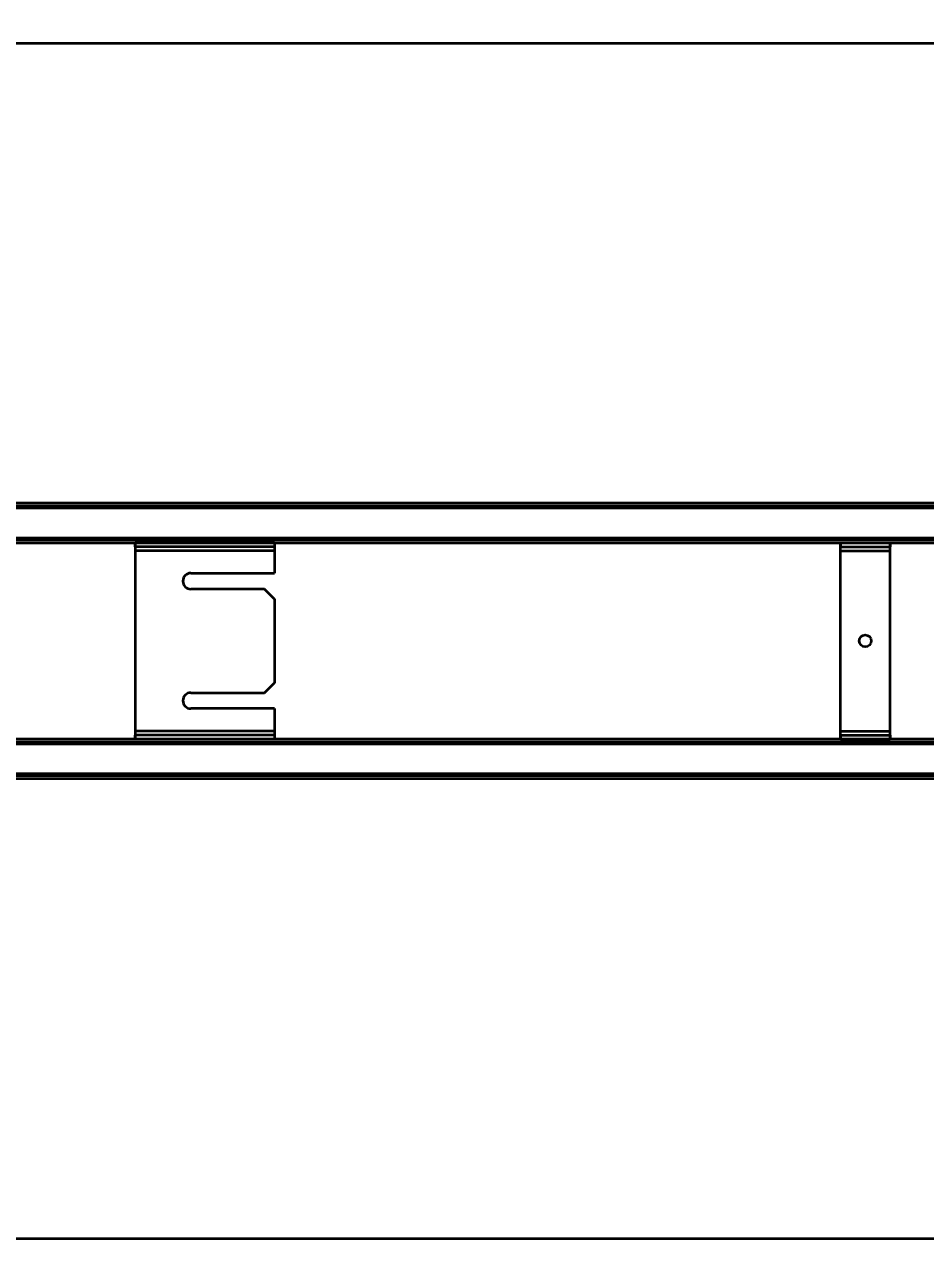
# Model space of a CAD drawing. Header units: millimetres. Extents: x -180 to 3623, y 0 to 2194.
# Drawn here: x 451 to 903, y 0 to 609 of the extents above; entities that cross this region are included whole.
import ezdxf

# ---------------------------------------------------------------- set-up
doc = ezdxf.new("R2010")
doc.units = ezdxf.units.MM
doc.styles.get("Standard").update_dxf_attribs({"font": 'arial.ttf'})
doc.dimstyles.new('CGJ', dxfattribs={"dimscale": 13, "dimtxt": 2.25, "dimasz": 2.25, "dimexe": 1, "dimexo": 1.25, "dimgap": 1.15, "dimtad": 1, "dimtoh": 1, "dimdec": 1, "dimdsep": 46, "dimtxsty": 'Standard', "dimcen": 0, "dimclrd": 2, "dimclre": 2, "dimclrt": 2, "dimadec": 0, "dimazin": 0, "dimtfac": 1, "dimtdec": 1, "dimtmove": 0, "dimatfit": 0, "dimfxl": 1, "dimtolj": 1, "dimtzin": 0, "dimlwe": -1, "dimarcsym": 2})

# ---------------------------------------------------------------- blocks, each defined once
blk = doc.blocks.new('Drawing View2')
at = {"color": 7, "linetype": 'Continuous', "lineweight": 35}
for p, q in [((-216.4, 262), (1233.6, 262)), ((-216.4, 262), (1233.6, 262)), ((-163.4, 31.25), (1180.6, 31.25)), ((-128.4, 31.25), (1145.6, 31.25)), ((-163.4, 29.75), (1180.6, 29.75)), ((-163.4, 28.75), (1180.6, 28.75)), ((-163.4, 28.75), (1180.6, 28.75)), ((-128.4, 29.75), (1145.6, 29.75)), ((-128.4, 28.75), (1145.6, 28.75)), ((-128.4, 28.75), (1145.6, 28.75)), ((-163.4, 13.75), (1180.6, 13.75)), ((-163.4, 13.75), (1180.6, 13.75)), ((-163.4, 12.75), (1180.6, 12.75)), ((-128.4, 13.75), (1145.6, 13.75)), ((-128.4, 13.75), (1145.6, 13.75)), ((-128.4, 12.75), (1145.6, 12.75)), ((-163.4, 11.25), (1180.6, 11.25)), ((-128.4, 11.25), (1145.6, 11.25)), ((336.6, 11.25), (266.6, 11.25)), ((266.6, 9.25), (266.6, 11.25)), ((266.6, 11.25), (266.6, 9.25)), ((266.6, 11.25), (266.6, 7.25)), ((336.6, 11.25), (266.6, 11.25)), ((336.6, 9.25), (266.6, 9.25)), ((266.6, 9.25), (266.6, 7.25)), ((336.6, 9.25), (266.6, 9.25)), ((336.6, 7.25), (266.6, 7.25)), ((266.6, 7.25), (266.6, -83.25)), ((266.6, 7.25), (266.6, -83.25)), ((336.6, 7.25), (266.6, 7.25)), ((336.6, 11.25), (336.6, 9.25)), ((336.6, 11.25), (336.6, 7.25)), ((336.6, 11.25), (336.6, 9.25)), ((336.6, 9.25), (336.6, 7.25)), ((336.6, 7.25), (336.6, -4)), ((336.6, 7.25), (336.6, -4)), ((620.6, 11.25), (620.6, 9.25)), ((620.6, 11.25), (645.6, 11.25)), ((620.6, 7.25), (620.6, 11.25)), ((620.6, 11.25), (645.6, 11.25)), ((620.6, 11.25), (620.6, 9.25)), ((620.6, 9.25), (645.6, 9.25)), ((620.6, 7.25), (620.6, 9.25)), ((620.6, 9.25), (645.6, 9.25)), ((620.6, -83.25), (620.6, 7.25)), ((620.6, 7.25), (645.6, 7.25)), ((620.6, 7.25), (645.6, 7.25)), ((620.6, -83.25), (620.6, 7.25)), ((645.6, 7.25), (645.6, 11.25)), ((645.6, 9.25), (645.6, 11.25)), ((645.6, 11.25), (645.6, 9.25)), ((645.6, 7.25), (645.6, 9.25)), ((645.6, -83.25), (645.6, 7.25)), ((645.6, -83.25), (645.6, 7.25)), ((294.6, -4), (336.6, -4)), ((294.6, -4), (336.6, -4)), ((331.6, -12), (294.6, -12)), ((331.6, -12), (294.6, -12)), ((336.6, -17), (331.6, -12)), ((331.6, -12), (336.6, -17)), ((336.6, -17), (336.6, -59)), ((336.6, -17), (336.6, -59)), ((336.6, -59), (331.6, -64)), ((331.6, -64), (336.6, -59)), ((294.6, -64), (331.6, -64)), ((294.6, -64), (331.6, -64)), ((336.6, -72), (294.6, -72)), ((336.6, -72), (294.6, -72)), ((336.6, -72), (336.6, -83.25)), ((336.6, -72), (336.6, -83.25)), ((266.6, -83.25), (266.6, -87.25)), ((336.6, -83.25), (266.6, -83.25)), ((266.6, -83.25), (266.6, -85.25)), ((336.6, -83.25), (266.6, -83.25)), ((266.6, -87.25), (266.6, -85.25)), ((336.6, -85.25), (266.6, -85.25)), ((336.6, -85.25), (266.6, -85.25)), ((266.6, -85.25), (266.6, -87.25)), ((336.6, -83.25), (336.6, -85.25)), ((336.6, -83.25), (336.6, -87.25)), ((336.6, -85.25), (336.6, -87.25)), ((336.6, -85.25), (336.6, -87.25)), ((620.6, -85.25), (620.6, -83.25)), ((620.6, -87.25), (620.6, -83.25)), ((620.6, -83.25), (645.6, -83.25)), ((620.6, -83.25), (645.6, -83.25)), ((620.6, -85.25), (620.6, -87.25)), ((620.6, -85.25), (645.6, -85.25)), ((620.6, -85.25), (645.6, -85.25)), ((620.6, -85.25), (620.6, -87.25)), ((645.6, -87.25), (645.6, -83.25)), ((645.6, -85.25), (645.6, -83.25)), ((645.6, -87.25), (645.6, -85.25)), ((645.6, -85.25), (645.6, -87.25)), ((1180.6, -87.25), (-163.4, -87.25)), ((1180.6, -88.75), (-163.4, -88.75)), ((1180.6, -89.75), (-163.4, -89.75)), ((1180.6, -89.75), (-163.4, -89.75)), ((1145.6, -87.25), (-128.4, -87.25)), ((1145.6, -88.75), (-128.4, -88.75)), ((1145.6, -89.75), (-128.4, -89.75)), ((1145.6, -89.75), (-128.4, -89.75)), ((336.6, -87.25), (266.6, -87.25)), ((336.6, -87.25), (266.6, -87.25)), ((620.6, -87.25), (645.6, -87.25)), ((620.6, -87.25), (645.6, -87.25)), ((1180.6, -104.75), (-163.4, -104.75)), ((1180.6, -104.75), (-163.4, -104.75)), ((1180.6, -105.75), (-163.4, -105.75)), ((1180.6, -107.25), (-163.4, -107.25)), ((1145.6, -104.75), (-128.4, -104.75)), ((1145.6, -104.75), (-128.4, -104.75)), ((1145.6, -105.75), (-128.4, -105.75)), ((1145.6, -107.25), (-128.4, -107.25)), ((1233.6, -338), (-216.4, -338)), ((1233.6, -338), (-216.4, -338))]:
    blk.add_line(p, q, dxfattribs=at)
blk.add_circle((633.1, -38), 3, dxfattribs=at)
blk.add_circle((633.1, -38), 3, dxfattribs=at)
for centre in [(294.6, -8), (294.6, -8), (294.6, -68), (294.6, -68)]:
    blk.add_arc(centre, 4, 90, 270, dxfattribs=at)
blk = doc.blocks.new('*D52')
at = {"color": 2, "transparency": 16777216}
for p, q in [((-1.34, 591.25), (-1.34, 709.5)), ((1498.66, 591.25), (1498.66, 709.5))]:
    blk.add_line(p, q, dxfattribs=at)
at = {"color": 2, "lineweight": -2, "transparency": 16777216}
blk.add_line((27.91, 696.5), (1469.41, 696.5), dxfattribs=at)
at = {"color": 2, "transparency": 16777216}
for points in [[(27.91, 701.37), (27.91, 691.62), (-1.34, 696.5)], [(1469.41, 701.37), (1469.41, 691.62), (1498.66, 696.5)]]:
    blk.add_solid(points, dxfattribs=at)
at = {"layer": 'Defpoints', "color": 0, "transparency": 16777216}
for p in [(1498.66, 696.5), (-1.34, 575), (1498.66, 575)]:
    blk.add_point(p, dxfattribs=at)
at = {"color": 2, "transparency": 16777216, "insert": (748.66, 726.58), "char_height": 29.25, "attachment_point": 5}
blk.add_mtext('\\A1;1200 / 1350 / 1500 / 1650 / 1800', dxfattribs=at)

msp = doc.modelspace()

# ---------------------------------------------------------------- block references
at = {"color": 7, "linetype": 'Continuous', "lineweight": 35}
msp.add_blockref('Drawing View2', (240.06, 338), dxfattribs=at)

# ---------------------------------------------------------------- dimensions: what is measured, and where the dimension line sits
dim = msp.add_linear_dim(base=(1498.66, 696.5), p1=(-1.34, 575), p2=(1498.66, 575), angle=180, text='1200 / 1350 / <> / 1650 / 1800', dimstyle='CGJ')
dim.commit()
dim.dimension.update_dxf_attribs({"geometry": '*D52', "text_midpoint": (748.66, 726.58)})

doc.saveas('drawing.dxf')
